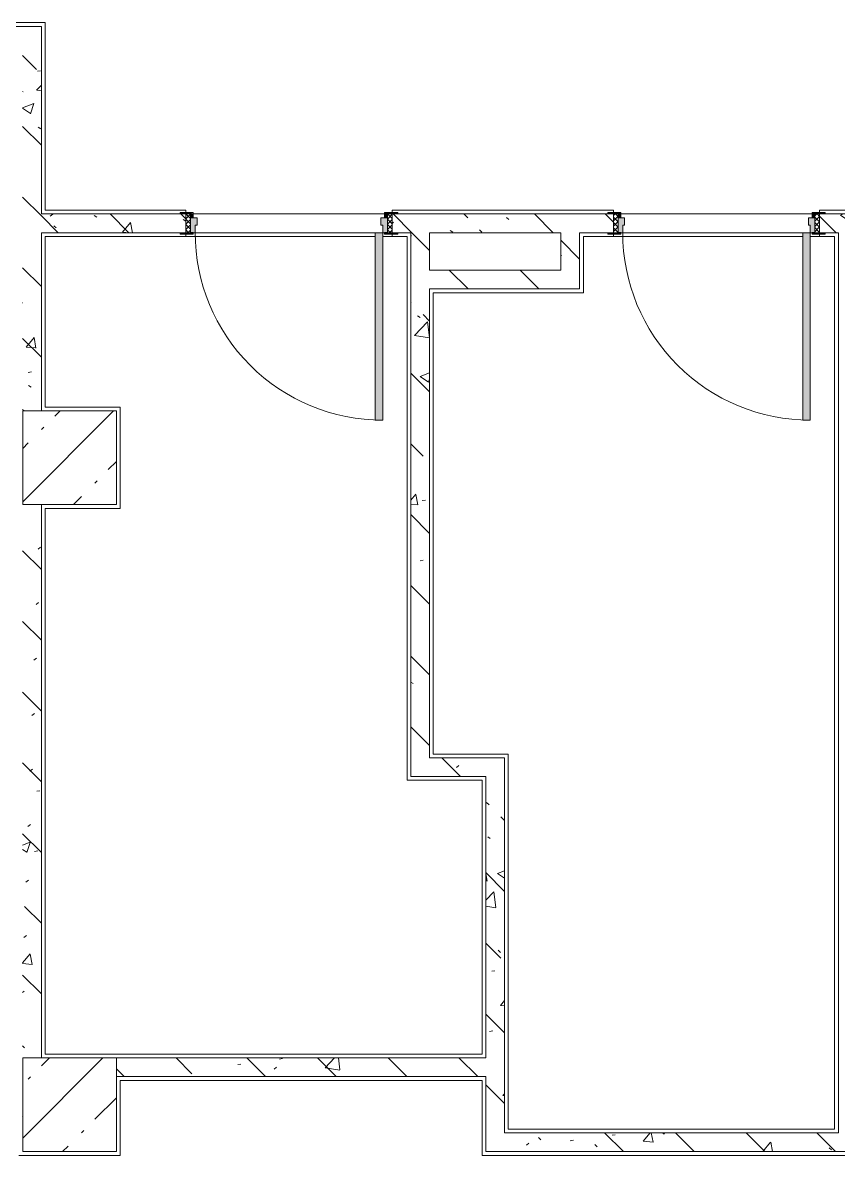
# Model space of a CAD drawing. Header units: millimetres. Extents: x 1322 to 199238, y -8553 to 29000.
# Drawn here: x 150808 to 155158, y 15130 to 21170 of the extents above; entities that cross this region are included whole.
import ezdxf

# ---------------------------------------------------------------- set-up
doc = ezdxf.new("R2010")
doc.units = ezdxf.units.MM
for name, color, linetype, lineweight, true_color in [('A-DOOR-5', 7, 'Continuous', 5, 0xe2e2e2), ('A-DOOR-6', 7, 'Continuous', 5, 0xaaaaaa), ('A-DOOR-FRAM-3', 7, 'Continuous', 5, 0xe2e2e2), ('A-DOOR-FRAM-4', 7, 'Continuous', 5, 0xaaaaaa), ('A-FLOR-2', 7, 'Continuous', 5, 0xaaaaaa), ('I-WALL-5', 7, 'Continuous', 5, 0x787878)]:
    doc.layers.add(name, color=color, linetype=linetype, lineweight=lineweight, true_color=true_color)
doc.layers.add('I-WALL-3', color=7, linetype='Continuous', lineweight=5)
doc.layers.add('S-COLS-1', color=7, linetype='Continuous', lineweight=5)
pattern_1 = [(135, (72227.77, 0), (-377.1708, -377.1708), [533.4, -88.9, 17.78, -88.9]), (135, (72227.77, 376.94), (-377.1708, -377.1708), []), (50, (72227.77, 0), (637.6445, -55.7866), [66.675, -733.425]), (355, (72227.8, 0), (-123.3494, 668.699), [53.34, -586.74]), (100.451, (72280.9, -4.65), (514.299, 612.908), [56.665, -623.315]), (46.184, (72227.8, 177.8), (948.7764, -147.15), [100.012, -1100.137]), (96.636, (72306.8, 165.5), (830.909, 865.997), [84.998, -934.973]), (351.184, (72227.8, 177.8), (830.918, 865.988), [80.01, -880.11]), (21, (72316.67, 133.35), (530.6506, -357.9283), [66.675, -733.425]), (326, (72316.7, 133.35), (216.308, 644.6585), [53.34, -586.74]), (71.451, (72360.9, 103.5), (746.9596, 286.7243), [56.665, -623.315]), (37.5, (72227.77, 0), (10.81053, 295.9426), [16.764, -562.864, 16.764, -578.866, -588.962]), (37.5, (72227.77, 0), (10.81053, 295.9426), [-1175.258, 16.764, -572.198]), (7.5, (72227.77, 0), (233.8692, 350.6318), [16.764, -322.834, 16.764, -549.529, -224.472]), (7.5, (72227.77, 0), (233.8692, 350.6318), [-905.891, 16.764, -207.708]), (327.5, (72029.52, 0), (474.5678, -20.0513), [16.764, -205.486, 16.764, -676.656, -920.115]), (327.5, (72029.52, 0), (474.5678, -20.0513), [-915.67, 16.764, -903.351]), (317.5, (71940.62, 0), (518.4522, 88.9934), [16.764, -272.161, 16.764, -443.738, -653.415]), (317.5, (71940.62, 0), (518.4522, 88.9934), [-749.427, 16.764, -636.651])]
pattern_2 = [(135, (1751.41, 114.685), (-14.14214, -14.14214), []), (225, (1751.41, 114.685), (14.14214, -14.14214), [])]
pattern_3 = [(45, (-371.384, 114.685), (-14.1421, 14.1421), []), (135, (-371.384, 114.685), (-14.1421, -14.1421), [])]

# ---------------------------------------------------------------- blocks, each defined once
blk = doc.blocks.new('110_Дверь_СКБ_1Ст_Внутренняя1 - Д-11п 1100x2100h_кладовые _все__ коридор _между помещениями блока столовой__ моечные _все_ 2-32102277-1_10_3_птичка')
at = {"layer": 'A-DOOR-5'}
h = blk.add_hatch(color=256, dxfattribs=at)
h.paths.add_polyline_path([(-477.5, -30), (-477.5, 10), (-487.5, 10), (-487.5, 50), (-512.5, 50), (-512.5, -30), (-487.5, -30)])
h.paths.add_polyline_path([(537.5, -30), (537.5, 50), (512.5, 50), (512.5, 10), (502.5, 10), (502.5, -30), (512.5, -30)])
at = {"layer": 'A-DOOR-6'}
h = blk.add_hatch(dxfattribs=at)
h.set_pattern_fill('FP_70', color=256, style=0, pattern_type=2)
h.set_pattern_definition(pattern_2)
h.paths.add_polyline_path([(537.5, -50), (562.5, -50), (562.5, 50), (537.5, 50)])
at = {"layer": 'A-DOOR-FRAM-3'}
for points in [[(-447.5, 50), (-447.5, 1050), (-487.5, 1050), (-487.5, 50)], [(-567.5, 50), (-497.5, 50), (-497.5, 58), (-567.5, 58)], [(562.5, 50), (592.5, 50), (592.5, 58), (522.5, 58), (522.5, 50), (542.6, 50)], [(-567.5, -58), (-497.5, -58), (-497.5, -50), (-567.5, -50)], [(-497.5, -50), (-497.5, -30), (-512.5, -30), (-512.5, -50)], [(537.5, -50), (537.5, -30), (522.5, -30), (522.5, -50)], [(560.5, -58), (592.5, -58), (592.5, -50), (522.5, -51.4), (522.5, -58)]]:
    blk.add_hatch(color=256, dxfattribs=at).paths.add_polyline_path(points)
at = {"layer": 'A-DOOR-FRAM-4'}
h = blk.add_hatch(dxfattribs=at)
h.set_pattern_fill('FP_71', color=256, style=0, pattern_type=2)
h.set_pattern_definition(pattern_3)
h.paths.add_polyline_path([(-537.5, -50), (-512.5, -50), (-512.5, 50), (-537.5, 50)])
at = {"layer": 'A-DOOR-6'}
for p, q in [((-487.5, 1050), (-487.5, 50)), ((-447.5, 1050), (-487.5, 1050)), ((-447.5, 50), (-447.5, 1050)), ((-487.5, 50), (-447.5, 50))]:
    blk.add_line(p, q, dxfattribs=at)
blk.add_arc((-487.5, 50), 1000, 360, 90, dxfattribs=at)
at = {"layer": 'A-DOOR-FRAM-4'}
for p, q in [((-497.5, 58), (-567.5, 58)), ((-567.5, 58), (-567.5, 50)), ((-567.5, 50), (-497.5, 50)), ((-512.5, 50), (-537.5, 50)), ((-537.5, 50), (-537.5, -50)), ((-487.5, 50), (-512.5, 50)), ((-512.5, 50), (-512.5, -30)), ((-512.5, -50), (-512.5, 50)), ((-497.5, 50), (-512.5, 50)), ((-512.5, 50), (-512.5, 49)), ((-512.5, 49), (-497.5, 49)), ((-497.5, 50), (-497.5, 58)), ((-497.5, 49), (-497.5, 50)), ((-487.5, 10), (-487.5, 50)), ((-477.5, 10), (-487.5, 10)), ((-477.5, -30), (-477.5, 10)), ((512.5, 10), (502.5, 10)), ((502.5, 10), (502.5, -30)), ((512.5, 50), (512.5, 10)), ((537.5, 50), (512.5, 50)), ((592.5, 58), (522.5, 58)), ((522.5, 58), (522.5, 50)), ((537.5, 50), (522.5, 50)), ((522.5, 50), (522.5, 49)), ((522.5, 50), (592.5, 50)), ((522.5, 49), (537.5, 49)), ((537.5, -30), (537.5, 50)), ((562.5, 50), (537.5, 50)), ((537.5, 50), (537.5, -50)), ((537.5, 49), (537.5, 50)), ((562.5, -50), (562.5, 50)), ((592.5, 50), (592.5, 58)), ((-497.5, -50), (-567.5, -50)), ((-567.5, -50), (-567.5, -58)), ((-567.5, -58), (-497.5, -58)), ((-537.5, -50), (-512.5, -50)), ((-512.5, -30), (-477.5, -30)), ((-497.5, -30), (-512.5, -30)), ((-512.5, -30), (-512.5, -50)), ((-512.5, -50), (-497.5, -50)), ((-497.5, -50), (-497.5, -30)), ((-497.5, -58), (-497.5, -50)), ((502.5, -30), (537.5, -30)), ((537.5, -30), (522.5, -30)), ((522.5, -30), (522.5, -50)), ((522.5, -50), (537.5, -50)), ((592.5, -50), (522.5, -50)), ((522.5, -50), (522.5, -58)), ((522.5, -58), (592.5, -58)), ((537.5, -50), (537.5, -30)), ((537.5, -50), (562.5, -50)), ((592.5, -58), (592.5, -50))]:
    blk.add_line(p, q, dxfattribs=at)
blk = doc.blocks.new('110_Дверь_СКБ_1Ст_Внутренняя1 - Д-11п 1100x2100h_кладовые _все__ коридор _между помещениями блока столовой__ моечные _все_ 2-V160-1_10_3_птичка')
at = {"layer": 'A-DOOR-5'}
h = blk.add_hatch(color=256, dxfattribs=at)
h.paths.add_polyline_path([(512.5, 50), (512.5, 10), (502.5, 10), (502.5, -30), (537.5, -30), (537.5, 50), (522.5, 50)])
h.paths.add_polyline_path([(-497.5, 50), (-512.5, 50), (-512.5, -30), (-477.5, -30), (-477.5, 10), (-487.5, 10), (-487.5, 50)])
at = {"layer": 'A-DOOR-6'}
h = blk.add_hatch(dxfattribs=at)
h.set_pattern_fill('FP_70', color=256, style=0, pattern_type=2)
h.set_pattern_definition(pattern_2)
h.paths.add_polyline_path([(537.5, 50), (537.5, -50), (562.5, -50), (562.5, 50)])
at = {"layer": 'A-DOOR-FRAM-3'}
for points in [[(-487.5, 1050), (-487.5, 50), (-447.5, 50), (-447.5, 1050)], [(-537.5, 58), (-567.5, 58), (-567.5, 50), (-497.5, 50), (-497.5, 58), (-517.5, 58)], [(592.5, 58), (522.5, 58), (522.5, 50), (592.5, 50)], [(-537.5, -50), (-567.5, -50), (-567.5, -58), (-497.5, -58), (-497.5, -50), (-513.9, -50)], [(-512.5, -30), (-512.5, -50), (-497.5, -50), (-497.5, -30)], [(537.5, -30), (522.5, -30), (522.5, -50), (537.5, -50)], [(562.5, -50), (522.5, -55.2), (522.5, -58), (592.5, -58), (592.5, -50)]]:
    blk.add_hatch(color=256, dxfattribs=at).paths.add_polyline_path(points)
at = {"layer": 'A-DOOR-FRAM-4'}
h = blk.add_hatch(dxfattribs=at)
h.set_pattern_fill('FP_71', color=256, style=0, pattern_type=2)
h.set_pattern_definition(pattern_3)
h.paths.add_polyline_path([(-512.5, 50), (-537.5, 50), (-537.5, -50), (-512.5, -48.8)])
at = {"layer": 'A-DOOR-6'}
for p, q in [((-487.5, 1050), (-487.5, 50)), ((-447.5, 1050), (-487.5, 1050)), ((-447.5, 50), (-447.5, 1050)), ((-487.5, 50), (-447.5, 50))]:
    blk.add_line(p, q, dxfattribs=at)
blk.add_arc((-487.5, 50), 1000, 360, 90, dxfattribs=at)
at = {"layer": 'A-DOOR-FRAM-4'}
for p, q in [((-497.5, 58), (-567.5, 58)), ((-567.5, 58), (-567.5, 50)), ((-567.5, 50), (-497.5, 50)), ((-512.5, 50), (-537.5, 50)), ((-537.5, 50), (-537.5, -50)), ((-487.5, 50), (-512.5, 50)), ((-512.5, 50), (-512.5, -30)), ((-512.5, -50), (-512.5, 50)), ((-497.5, 50), (-512.5, 50)), ((-512.5, 50), (-512.5, 49)), ((-512.5, 49), (-497.5, 49)), ((-497.5, 50), (-497.5, 58)), ((-497.5, 49), (-497.5, 50)), ((-487.5, 10), (-487.5, 50)), ((-477.5, 10), (-487.5, 10)), ((-477.5, -30), (-477.5, 10)), ((512.5, 10), (502.5, 10)), ((502.5, 10), (502.5, -30)), ((512.5, 50), (512.5, 10)), ((537.5, 50), (512.5, 50)), ((592.5, 58), (522.5, 58)), ((522.5, 58), (522.5, 50)), ((537.5, 50), (522.5, 50)), ((522.5, 50), (522.5, 49)), ((522.5, 50), (592.5, 50)), ((522.5, 49), (537.5, 49)), ((537.5, -30), (537.5, 50)), ((562.5, 50), (537.5, 50)), ((537.5, 50), (537.5, -50)), ((537.5, 49), (537.5, 50)), ((562.5, -50), (562.5, 50)), ((592.5, 50), (592.5, 58)), ((-497.5, -50), (-567.5, -50)), ((-567.5, -50), (-567.5, -58)), ((-567.5, -58), (-497.5, -58)), ((-537.5, -50), (-512.5, -50)), ((-512.5, -30), (-477.5, -30)), ((-497.5, -30), (-512.5, -30)), ((-512.5, -30), (-512.5, -50)), ((-512.5, -50), (-497.5, -50)), ((-497.5, -50), (-497.5, -30)), ((-497.5, -58), (-497.5, -50)), ((502.5, -30), (537.5, -30)), ((537.5, -30), (522.5, -30)), ((522.5, -30), (522.5, -50)), ((522.5, -50), (537.5, -50)), ((592.5, -50), (522.5, -50)), ((522.5, -50), (522.5, -58)), ((522.5, -58), (592.5, -58)), ((537.5, -50), (537.5, -30)), ((537.5, -50), (562.5, -50)), ((592.5, -58), (592.5, -50))]:
    blk.add_line(p, q, dxfattribs=at)
blk = doc.blocks.new('BSC_Колонна _Прямоугольная - 500х500-V200-1_10_3_птичка')
at = {"layer": 'S-COLS-1'}
h = blk.add_hatch(dxfattribs=at)
h.set_pattern_fill('FP_118', color=256, style=0, pattern_type=2)
h.set_pattern_definition([(45, (-78830, -15400), (-285.1231, 285.1231), []), (45, (-78544.88, -15400), (-285.1231, 285.1231), [504.031, -100.806, 16.764, -84.042])])
h.paths.add_polyline_path([(-250, -250), (250, -250), (250, 250), (-250, 250), (-250, -74.3)])
for p, q in [((250, 250), (-250, 250)), ((-250, 250), (-250, -250)), ((250, -250), (250, 250)), ((-250, -250), (250, -250))]:
    blk.add_line(p, q, dxfattribs=at)
blk = doc.blocks.new('BSC_Колонна _Прямоугольная - 500х500-V219-1_10_3_птичка')
at = {"layer": 'S-COLS-1'}
h = blk.add_hatch(dxfattribs=at)
h.set_pattern_fill('FP_132', color=256, style=0, pattern_type=2)
h.set_pattern_definition([(45, (-78830, -18850), (-285.1231, 285.1231), []), (45, (-78544.88, -18850), (-285.1231, 285.1231), [504.031, -100.806, 16.764, -84.042])])
h.paths.add_polyline_path([(-150.2, -250), (250, -250), (250, 250), (-250, 250), (-250, -250), (-185.6, -250)])
for p, q in [((250, 250), (-250, 250)), ((-250, 250), (-250, -250)), ((250, -250), (250, 250)), ((-250, -250), (250, -250))]:
    blk.add_line(p, q, dxfattribs=at)

msp = doc.modelspace()

# ---------------------------------------------------------------- hatches: boundary and pattern name
at = {"layer": 'I-WALL-5'}
h = msp.add_hatch(dxfattribs=at)
h.set_pattern_fill('FP_65', color=256, style=0, pattern_type=2)
h.set_pattern_definition(pattern_1)
h.paths.add_polyline_path([(150807.6, 15150), (150807.8, 15150.8), (150807.8, 15650), (150907.6, 15650), (150907.6, 18600), (150807.8, 18600), (150807.8, 19100), (150907.6, 19100), (150907.6, 21150), (150807.6, 21150), (150807.6, 15325.4)])
h = msp.add_hatch(dxfattribs=at)
h.set_pattern_fill('FP_65', color=256, style=0, pattern_type=2)
h.set_pattern_definition(pattern_1)
h.paths.add_polyline_path([(151677.8, 20050), (151677.8, 20150), (150907.6, 20150), (150907.6, 20050), (151647.8, 20050)])
h.paths.add_polyline_path([(153264, 20050), (153677.8, 20050), (153677.8, 20150), (152777.8, 20150), (152777.8, 20050), (152997.8, 20050)])
h = msp.add_hatch(dxfattribs=at)
h.set_pattern_fill('FP_65', color=256, style=0, pattern_type=2)
h.set_pattern_definition(pattern_1)
h.paths.add_polyline_path([(153777.8, 19750), (153777.8, 20150), (153677.8, 20150), (153677.8, 19750)])
h = msp.add_hatch(dxfattribs=at)
h.set_pattern_fill('FP_65', color=256, style=0, pattern_type=2)
h.set_pattern_definition(pattern_1)
h.paths.add_polyline_path([(155087.8, 20050), (155657.8, 20050), (155657.1, 20150), (155057.8, 20150), (155057.8, 20050)])
h.paths.add_polyline_path([(153957.8, 20050), (153957.8, 20150), (153777.8, 20150), (153777.8, 20050), (153927.8, 20050)])
h.paths.add_polyline_path([(156707.8, 20050), (156707.8, 20150), (156607.8, 20150), (156607.8, 20050), (156687.8, 20050)])
h = msp.add_hatch(dxfattribs=at)
h.set_pattern_fill('FP_65', color=256, style=0, pattern_type=2)
h.set_pattern_definition(pattern_1)
h.paths.add_polyline_path([(152877.8, 17250), (152977.8, 17250), (152977.8, 20050), (152877.8, 20050), (152877.8, 17270)])
h = msp.add_hatch(dxfattribs=at)
h.set_pattern_fill('FP_65', color=256, style=0, pattern_type=2)
h.set_pattern_definition(pattern_1)
h.paths.add_polyline_path([(153182, 19750), (153677.8, 19750), (153677.8, 19850), (152977.8, 19850), (152977.8, 19750), (153108, 19750)])
h = msp.add_hatch(dxfattribs=at)
h.set_pattern_fill('FP_65', color=256, style=0, pattern_type=2)
h.set_pattern_definition(pattern_1)
h.paths.add_polyline_path([(152977.8, 17150), (153377.8, 17150), (153377.8, 17250), (152877.8, 17250), (152877.8, 17150)])
h = msp.add_hatch(dxfattribs=at)
h.set_pattern_fill('FP_65', color=256, style=0, pattern_type=2)
h.set_pattern_definition(pattern_1)
h.paths.add_polyline_path([(153277.8, 15250), (153377.8, 15250), (153377.8, 17150), (153277.8, 17150), (153277.8, 15530)])
h = msp.add_hatch(dxfattribs=at)
h.set_pattern_fill('FP_65', color=256, style=0, pattern_type=2)
h.set_pattern_definition(pattern_1)
h.paths.add_polyline_path([(151307.8, 15550), (153277.8, 15550), (153277.8, 15650), (151307.8, 15650), (151307.8, 15593.2)])
h = msp.add_hatch(dxfattribs=at)
h.set_pattern_fill('FP_65', color=256, style=0, pattern_type=2)
h.set_pattern_definition(pattern_1)
h.paths.add_polyline_path([(154767.4, 15150), (156426.2, 15150), (156426.2, 15250), (153277.8, 15250), (153277.8, 15150), (153397.8, 15150)])

# ---------------------------------------------------------------- linework, layer by layer
at = {"layer": 'A-FLOR-2'}
for p, q in [((150607.6, 21170), (150927.6, 21170)), ((150927.6, 21170), (150927.6, 20170)), ((150927.6, 20170), (151677.8, 20170)), ((151677.8, 20170), (151677.8, 20158)), ((152777.8, 20158), (152777.8, 20170)), ((152777.8, 20170), (153957.8, 20170)), ((153957.8, 20170), (153957.8, 20158)), ((155057.8, 20158), (155057.8, 20170)), ((155057.8, 20170), (155523.3, 20170)), ((150927.6, 20030), (150927.6, 19120)), ((152687.8, 20030), (150927.6, 20030)), ((151677.8, 20042), (151677.8, 20030)), ((152857.8, 20030), (152727.8, 20030)), ((152777.8, 20030), (152777.8, 20042)), ((152857.8, 17130), (152857.8, 20030)), ((154967.8, 20030), (153797.8, 20030)), ((153797.8, 20030), (153797.8, 19730)), ((153957.8, 20042), (153957.8, 20030)), ((155137.8, 20030), (155007.8, 20030)), ((155057.8, 20030), (155057.8, 20042)), ((155137.8, 15270), (155137.8, 20030)), ((153797.8, 19730), (152997.8, 19730)), ((152997.8, 19730), (152997.8, 17270)), ((150927.6, 19120), (151327.8, 19120)), ((151327.8, 19120), (151327.8, 18580)), ((151327.8, 18580), (150927.6, 18580)), ((150927.6, 18580), (150927.6, 15670)), ((152997.8, 17270), (153397.8, 17270)), ((153397.8, 17270), (153397.8, 15270)), ((153257.8, 17130), (152857.8, 17130)), ((153257.8, 15670), (153257.8, 17130)), ((150927.6, 15670), (153257.8, 15670)), ((153257.8, 15530), (151327.8, 15530)), ((151327.8, 15530), (151327.8, 15130)), ((153257.8, 15130), (153257.8, 15530)), ((153397.8, 15270), (155137.8, 15270)), ((151327.8, 15130), (150787.8, 15130)), ((156938.3, 15130), (153257.8, 15130))]:
    msp.add_line(p, q, dxfattribs=at)
at = {"layer": 'I-WALL-3'}
for p, q in [((150907.6, 21150), (150637.6, 21150)), ((150907.6, 20150), (150907.6, 21150)), ((151647.8, 20150), (150907.6, 20150)), ((151717.8, 20150), (152737.8, 20150)), ((153927.8, 20150), (152807.8, 20150)), ((153997.8, 20150), (155017.8, 20150)), ((155627.8, 20150), (155087.8, 20150)), ((150907.6, 19100), (150907.6, 20050)), ((150907.6, 20050), (151647.8, 20050)), ((152687.8, 20050), (151727.8, 20050)), ((152807.8, 20050), (152877.8, 20050)), ((152877.8, 20050), (152877.8, 17150)), ((152977.8, 19850), (152977.8, 20050)), ((152977.8, 20050), (153677.8, 20050)), ((153677.8, 20050), (153677.8, 19850)), ((153777.8, 20050), (153927.8, 20050)), ((153777.8, 19750), (153777.8, 20050)), ((154967.8, 20050), (154007.8, 20050)), ((155087.8, 20050), (155157.8, 20050)), ((155157.8, 20050), (155157.8, 15250)), ((153677.8, 19850), (152977.8, 19850)), ((152977.8, 17250), (152977.8, 19750)), ((152977.8, 19750), (153777.8, 19750)), ((150907.6, 15650), (150907.6, 18600)), ((153377.8, 17250), (152977.8, 17250)), ((153377.8, 15250), (153377.8, 17250)), ((152877.8, 17150), (153277.8, 17150)), ((153277.8, 17150), (153277.8, 15650)), ((153277.8, 15650), (151307.8, 15650)), ((151307.8, 15550), (153277.8, 15550)), ((153277.8, 15550), (153277.8, 15150)), ((155157.8, 15250), (153377.8, 15250)), ((153277.8, 15150), (156426.2, 15150))]:
    msp.add_line(p, q, dxfattribs=at)

# ---------------------------------------------------------------- block references
at = {"layer": 'A-DOOR-6', "rotation": 180}
for name, p in [('110_Дверь_СКБ_1Ст_Внутренняя1 - Д-11п 1100x2100h_кладовые _все__ коридор _между помещениями блока столовой__ моечные _все_ 2-V160-1_10_3_птичка', (152240.3, 20100)), ('110_Дверь_СКБ_1Ст_Внутренняя1 - Д-11п 1100x2100h_кладовые _все__ коридор _между помещениями блока столовой__ моечные _все_ 2-32102277-1_10_3_птичка', (154520.3, 20100))]:
    msp.add_blockref(name, p, dxfattribs=at)
at = {"layer": 'S-COLS-1'}
for name, p in [('BSC_Колонна _Прямоугольная - 500х500-V219-1_10_3_птичка', (151057.8, 18850)), ('BSC_Колонна _Прямоугольная - 500х500-V200-1_10_3_птичка', (151057.8, 15400))]:
    msp.add_blockref(name, p, dxfattribs=at)

doc.saveas('drawing.dxf')
